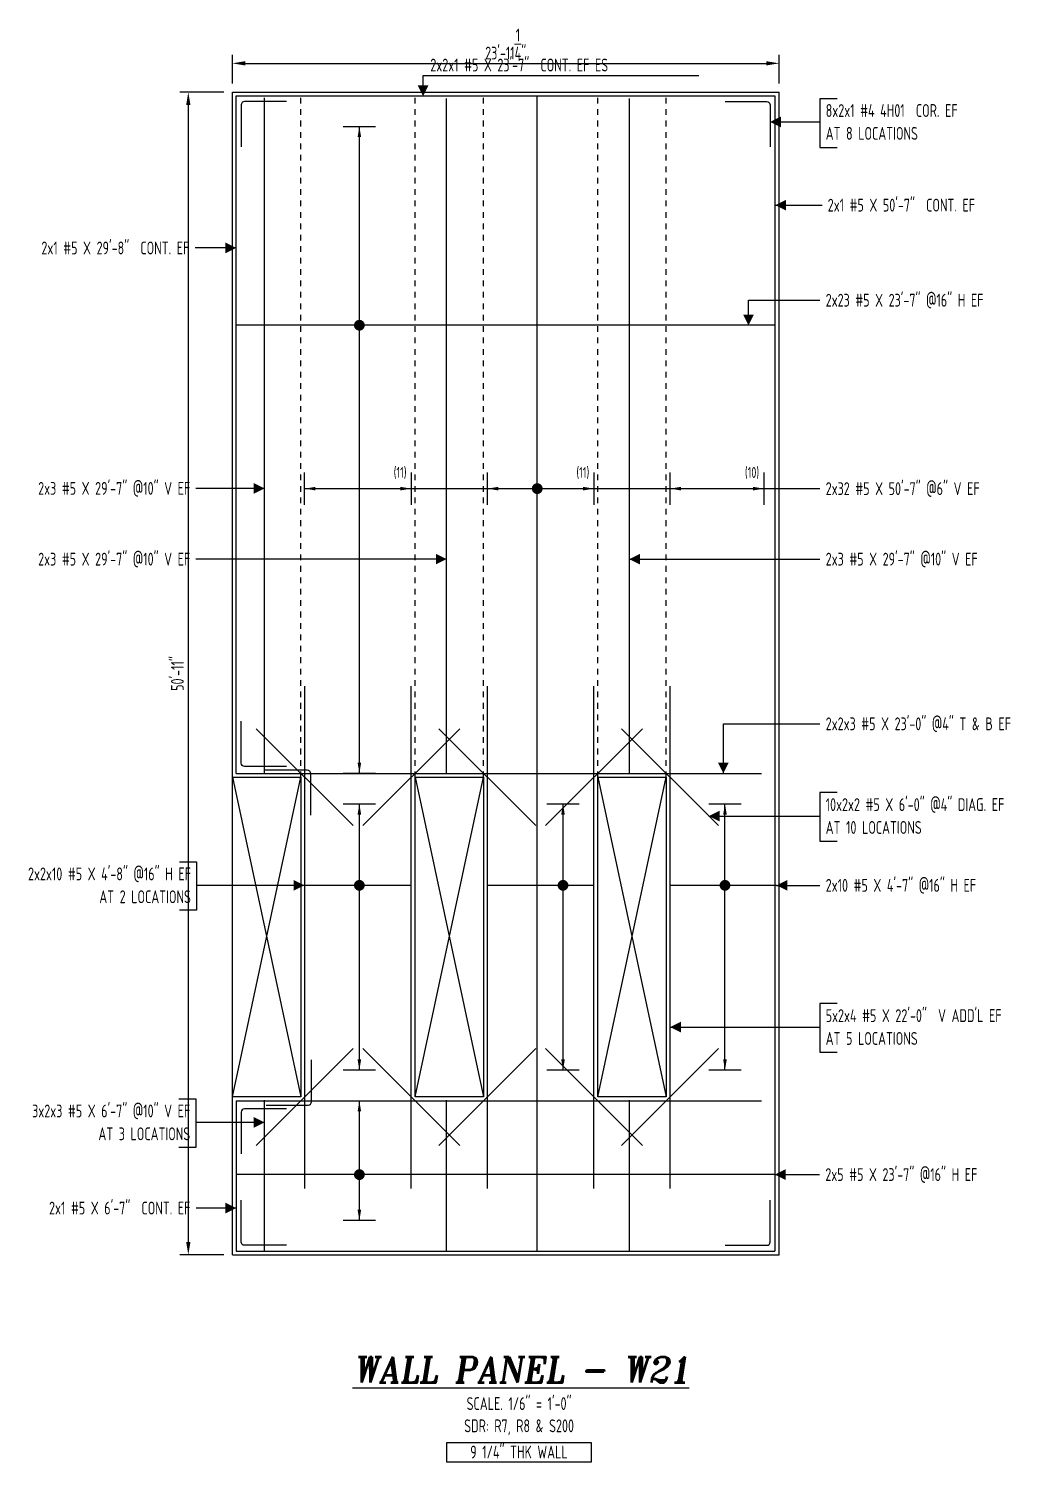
# Model space of a CAD drawing. Header units: inches. Extents: x -3675 to 26577, y -2273 to 5046.
# Drawn here: x 22140 to 22656, y -238 to 515 of the extents above; entities that cross this region are included whole.
import ezdxf
from ezdxf.enums import TextEntityAlignment as Align

# ---------------------------------------------------------------- set-up
doc = ezdxf.new("R2010")
doc.units = ezdxf.units.IN
doc.header["$MEASUREMENT"] = 0
doc.linetypes.add('HIDDEN', pattern=[6, 3, -3])
doc.layers.get('0').update_dxf_attribs({"linetype": 'CONTINUOUS'})
doc.layers.get('Defpoints').update_dxf_attribs({"linetype": 'CONTINUOUS'})
for name, color, linetype in [('0-25TEXT', 7, 'CONTINUOUS'), ('0-35', 3, 'CONTINUOUS'), ('0-35TEXT', 3, 'CONTINUOUS'), ('0-50', 10, 'CONTINUOUS'), ('BAR-LBL', 2, 'CONTINUOUS'), ('hidden', 7, 'HIDDEN'), ('INTERMEDIATERANGELAY', 7, 'CONTINUOUS'), ('RANGELAY', 7, 'CONTINUOUS'), ('REBARS', 4, 'CONTINUOUS')]:
    doc.layers.add(name, color=color, linetype=linetype)
doc.layers.add('COVER', color=6, linetype='CONTINUOUS', lineweight=0, plot=False)
doc.styles.add('AR', font='ARCHQUIK.shx', dxfattribs={"width": 0.8})
doc.styles.add('ROMANT', font='romant')
doc.dimstyles.new('CADS_DIM_48', dxfattribs={"dimscale": 48, "dimtxt": 0.09375, "dimasz": 0.09375, "dimexe": 0.0625, "dimexo": 0.0625, "dimgap": 0.09375, "dimtad": 0, "dimtih": 1, "dimtoh": 1, "dimzin": 1, "dimdsep": 46, "dimlunit": 4, "dimtxsty": 'AR', "dimblk": 'CLOSED', "dimcen": 0.1875, "dimadec": 0, "dimazin": 0, "dimtfac": 1, "dimtofl": 0, "dimtmove": 0, "dimatfit": 1, "dimldrblk": 'DOTBLANK', "dimfxl": 1, "dimtzin": 0, "dimarcsym": 0})

# ---------------------------------------------------------------- blocks, each defined once
blk = doc.blocks.new('*D113')
at = {"layer": 'COVER', "color": 0, "lineweight": -2, "transparency": 16777216}
for p, q in [((22247.2, 486.6), (22247.2, 501.71)), ((22534.45, 486.6), (22534.45, 501.71)), ((22253.95, 497.21), (22527.7, 497.21))]:
    blk.add_line(p, q, dxfattribs=at)
at = {"layer": 'COVER', "color": 0, "transparency": 16777216}
for points in [[(22253.95, 498.34), (22253.95, 496.09), (22247.2, 497.21)], [(22527.7, 498.34), (22527.7, 496.09), (22534.45, 497.21)]]:
    blk.add_solid(points, dxfattribs=at)
at = {"layer": 'Defpoints', "color": 0, "transparency": 16777216}
for p in [(22534.45, 497.21), (22247.2, 482.1), (22534.45, 482.1)]:
    blk.add_point(p, dxfattribs=at)
at = {"layer": 'COVER', "color": 0, "transparency": 16777216, "insert": (22390.83, 507.34), "char_height": 6.75, "attachment_point": 5, "style": 'AR'}
blk.add_mtext('23\'-11{\\H1.000000x;\\S1/4;}"', dxfattribs=at)
blk = doc.blocks.new('_DotBlank')
at = {"layer": '0-35', "color": 0, "lineweight": -2}
blk.add_line((-0.5, 0), (-1, 0), dxfattribs=at)
blk.add_circle((0, 0), 0.5, dxfattribs=at)
blk = doc.blocks.new('*D114')
at = {"layer": 'COVER', "color": 0, "lineweight": -2, "transparency": 16777216}
for p, q in [((22242.7, 482.1), (22219.57, 482.1)), ((22224.07, 475.35), (22224.07, -122.15)), ((22242.7, -128.9), (22219.57, -128.9))]:
    blk.add_line(p, q, dxfattribs=at)
at = {"layer": 'COVER', "color": 0, "transparency": 16777216}
for points in [[(22222.94, 475.35), (22225.19, 475.35), (22224.07, 482.1)], [(22222.94, -122.15), (22225.19, -122.15), (22224.07, -128.9)]]:
    blk.add_solid(points, dxfattribs=at)
at = {"layer": 'Defpoints', "color": 0, "transparency": 16777216}
for p in [(22247.2, 482.1), (22224.07, -128.9), (22247.2, -128.9)]:
    blk.add_point(p, dxfattribs=at)
at = {"layer": 'COVER', "color": 0, "transparency": 16777216, "insert": (22218.33, 176.6), "char_height": 6.75, "attachment_point": 5, "rotation": 90, "style": 'AR'}
blk.add_mtext('50\'-11"', dxfattribs=at)
blk = doc.blocks.new('leadrblk')
blk.add_lwpolyline([(0, 0, 0, 1, 0), (1, 0, 1, 1, 0)], format="xyseb")
blk = doc.blocks.new('*U135', base_point=(17958.6, -51.6))
at = {"layer": 'REBARS', "color": 0}
blk.add_lwpolyline([(17958.91, -51.6), (17958.91, 212.4)], dxfattribs=at)
blk = doc.blocks.new('rendmark')
at = {"color": 4}
blk.add_line((0, -3), (0, 3), dxfattribs=at)
blk = doc.blocks.new('rarrow')
at = {"color": 7}
blk.add_solid([(2, -0.33), (2, 0.33), (0, 0)], dxfattribs=at)
blk = doc.blocks.new('*U1119', base_point=(22285.2, 273.73))
at = {"layer": 'INTERMEDIATERANGELAY'}
for p, q in [((22341.2, 273.73), (22381.21, 273.73)), ((22437.2, 273.73), (22477.2, 273.73))]:
    blk.add_line(p, q, dxfattribs=at)
at = {"layer": 'RANGELAY'}
for p, q in [((22285.2, 273.73), (22341.2, 273.73)), ((22381.21, 273.73), (22437.2, 273.73)), ((22477.2, 273.73), (22526.45, 273.73))]:
    blk.add_line(p, q, dxfattribs=at)
at = {"layer": 'RANGELAY', "xscale": 2.834645669291339, "yscale": 2.834645669291339}
for name, p in [('rendmark', (22285.2, 273.73)), ('rendmark', (22381.21, 273.73)), ('rendmark', (22477.2, 273.73)), ('rarrow', (22285.2, 273.73)), ('rarrow', (22381.21, 273.73)), ('rarrow', (22477.2, 273.73))]:
    blk.add_blockref(name, p, dxfattribs=at)
at = {"layer": 'RANGELAY', "xscale": 2.834645669291339, "yscale": 2.834645669291339, "rotation": 179.999996929531}
for name, p in [('rendmark', (22341.2, 273.73)), ('rendmark', (22437.2, 273.73)), ('rendmark', (22526.45, 273.73)), ('rarrow', (22341.2, 273.73)), ('rarrow', (22437.2, 273.73)), ('rarrow', (22526.45, 273.73))]:
    blk.add_blockref(name, p, dxfattribs=at)
blk = doc.blocks.new('VPM814180')
at = {"const_width": 1}
blk.add_lwpolyline([(-0.5, 0, 1), (0.5, 0, 1)], format="xyb", close=True, dxfattribs=at)
blk = doc.blocks.new('*U252', base_point=(22407.72, -126.9))
at = {"layer": 'REBARS', "color": 0}
blk.add_lwpolyline([(22407.4, -126.9), (22407.4, 480.1)], dxfattribs=at)
blk = doc.blocks.new('*U656', base_point=(22360.06, 123.77))
at = {"layer": 'REBARS', "color": 0}
blk.add_lwpolyline([(22359.75, 123.77), (22359.75, 478.77)], dxfattribs=at)
blk = doc.blocks.new('*U638', base_point=(22456.12, 123.77))
at = {"layer": 'REBARS', "color": 0}
blk.add_lwpolyline([(22455.8, 123.77), (22455.8, 478.77)], dxfattribs=at)
blk = doc.blocks.new('*U655', base_point=(22264.37, 124.1))
at = {"layer": 'REBARS', "color": 0}
blk.add_lwpolyline([(22264.06, 124.1), (22264.06, 479.1)], dxfattribs=at)
blk = doc.blocks.new('*U800', base_point=(22251.58, 477.35))
at = {"layer": 'REBARS', "color": 0}
blk.add_lwpolyline([(22275.58, 477.1), (22253.58, 477.1, 0.414214), (22251.83, 475.35), (22251.83, 453.35)], format="xyb", dxfattribs=at)
blk = doc.blocks.new('*U136', base_point=(18150.6, -51.6))
at = {"layer": 'REBARS', "color": 0}
blk.add_lwpolyline([(18150.91, -51.6), (18150.91, 212.4)], dxfattribs=at)
blk = doc.blocks.new('*U137', base_point=(18111.17, -51.6))
at = {"layer": 'REBARS', "color": 0}
blk.add_lwpolyline([(18110.85, -51.6), (18110.85, 212.4)], dxfattribs=at)
blk = doc.blocks.new('*U138', base_point=(18054.6, -51.6))
at = {"layer": 'REBARS', "color": 0}
blk.add_lwpolyline([(18054.91, -51.6), (18054.91, 212.4)], dxfattribs=at)
blk = doc.blocks.new('*U139', base_point=(18015.17, -51.6))
at = {"layer": 'REBARS', "color": 0}
blk.add_lwpolyline([(18014.85, -51.6), (18014.85, 212.4)], dxfattribs=at)
blk = doc.blocks.new('*U636', base_point=(22532.14, -126.9))
at = {"layer": 'REBARS', "color": 0}
blk.add_lwpolyline([(22532.45, -126.9), (22532.45, 480.1)], dxfattribs=at)
blk = doc.blocks.new('*U801', base_point=(22530.08, 477.35))
at = {"layer": 'REBARS', "color": 0}
blk.add_lwpolyline([(22506.08, 477.1), (22528.08, 477.1, -0.414213), (22529.83, 475.35), (22529.83, 453.35)], format="xyb", dxfattribs=at)
blk = doc.blocks.new('*U297', base_point=(22249.2, 479.78))
at = {"layer": 'REBARS', "color": 0}
blk.add_lwpolyline([(22249.2, 480.1), (22532.2, 480.1)], dxfattribs=at)
blk = doc.blocks.new('*U802', base_point=(22251.58, -124.15))
at = {"layer": 'REBARS', "color": 0}
blk.add_lwpolyline([(22275.58, -123.9), (22253.58, -123.9, -0.414214), (22251.83, -122.15), (22251.83, -100.15)], format="xyb", dxfattribs=at)
blk = doc.blocks.new('*U803', base_point=(22530.08, -124.15))
at = {"layer": 'REBARS', "color": 0}
blk.add_lwpolyline([(22506.08, -123.9), (22528.08, -123.9, 0.414214), (22529.83, -122.15), (22529.83, -100.15)], format="xyb", dxfattribs=at)
blk = doc.blocks.new('*U298', base_point=(22249.2, -126.59))
at = {"layer": 'REBARS', "color": 0}
blk.add_lwpolyline([(22249.2, -126.91), (22532.2, -126.91)], dxfattribs=at)
blk = doc.blocks.new('*U181', base_point=(17922.88, -5.15))
at = {"layer": 'REBARS', "color": 0}
blk.add_lwpolyline([(17922.88, -5.46), (18198.88, -5.46)], dxfattribs=at)
blk = doc.blocks.new('*U639', base_point=(22310.39, 96.42))
at = {"layer": 'REBARS', "color": 0}
blk.add_lwpolyline([(22310.61, 96.64), (22259.7, 147.55)], dxfattribs=at)
blk = doc.blocks.new('*U640', base_point=(22316.01, 96.42))
at = {"layer": 'REBARS', "color": 0}
blk.add_lwpolyline([(22315.79, 96.64), (22366.7, 147.55)], dxfattribs=at)
blk = doc.blocks.new('*U641', base_point=(22406.39, 96.42))
at = {"layer": 'REBARS', "color": 0}
blk.add_lwpolyline([(22406.61, 96.64), (22355.7, 147.55)], dxfattribs=at)
blk = doc.blocks.new('*U642', base_point=(22412.01, 96.42))
at = {"layer": 'REBARS', "color": 0}
blk.add_lwpolyline([(22411.79, 96.64), (22462.7, 147.55)], dxfattribs=at)
blk = doc.blocks.new('*U643', base_point=(22502.39, 96.42))
at = {"layer": 'REBARS', "color": 0}
blk.add_lwpolyline([(22502.61, 96.64), (22451.7, 147.55)], dxfattribs=at)
blk = doc.blocks.new('*U667', base_point=(22313.94, 124.1))
at = {"layer": 'RANGELAY'}
blk.add_line((22313.94, 124.1), (22313.94, 464.1), dxfattribs=at)
at = {"layer": 'RANGELAY', "xscale": 2.834645669291339, "yscale": 2.834645669291339}
for name, p, rotation in [('rendmark', (22313.94, 464.1), 269.9999968959739), ('rarrow', (22313.94, 464.1), 269.9999968959739), ('rarrow', (22313.94, 124.1), 89.99999996644286), ('rendmark', (22313.94, 124.1), 89.99999996644286)]:
    blk.add_blockref(name, p, dxfattribs=dict(at, rotation=rotation))
blk = doc.blocks.new('VPM814391')
at = {"const_width": 1}
blk.add_lwpolyline([(-0.5, 0, 1), (0.5, 0, 1)], format="xyb", close=True, dxfattribs=at)
blk = doc.blocks.new('*U668', base_point=(22532.35, 359.28))
at = {"layer": 'REBARS', "color": 0}
blk.add_lwpolyline([(22532.35, 359.59), (22249.35, 359.59)], dxfattribs=at)
blk = doc.blocks.new('*U644', base_point=(22310.39, -20.23))
at = {"layer": 'REBARS', "color": 0}
blk.add_lwpolyline([(22310.61, -20.45), (22259.7, -71.36)], dxfattribs=at)
blk = doc.blocks.new('*U645', base_point=(22316.01, -20.23))
at = {"layer": 'REBARS', "color": 0}
blk.add_lwpolyline([(22315.79, -20.45), (22366.7, -71.36)], dxfattribs=at)
blk = doc.blocks.new('*U646', base_point=(22406.39, -20.23))
at = {"layer": 'REBARS', "color": 0}
blk.add_lwpolyline([(22406.61, -20.45), (22355.7, -71.36)], dxfattribs=at)
blk = doc.blocks.new('*U647', base_point=(22412.01, -20.23))
at = {"layer": 'REBARS', "color": 0}
blk.add_lwpolyline([(22411.79, -20.45), (22462.7, -71.36)], dxfattribs=at)
blk = doc.blocks.new('*U648', base_point=(22502.39, -20.23))
at = {"layer": 'REBARS', "color": 0}
blk.add_lwpolyline([(22502.61, -20.45), (22451.7, -71.36)], dxfattribs=at)
blk = doc.blocks.new('*U566', base_point=(22264.37, -126.58))
at = {"layer": 'REBARS', "color": 0}
blk.add_lwpolyline([(22264.06, -126.58), (22264.06, -47.58)], dxfattribs=at)
blk = doc.blocks.new('*U669', base_point=(22313.94, -110.9))
at = {"layer": 'RANGELAY'}
blk.add_line((22313.94, -110.9), (22313.94, -47.9), dxfattribs=at)
at = {"layer": 'RANGELAY', "xscale": 2.834645669291339, "yscale": 2.834645669291339}
for name, p, rotation in [('rendmark', (22313.94, -47.9), 269.9999968959753), ('rarrow', (22313.94, -47.9), 269.9999968959753), ('rarrow', (22313.94, -110.9), 89.99999996644432), ('rendmark', (22313.94, -110.9), 89.99999996644432)]:
    blk.add_blockref(name, p, dxfattribs=dict(at, rotation=rotation))
blk = doc.blocks.new('VPM8178F2')
at = {"const_width": 1}
blk.add_lwpolyline([(-0.5, 0, 1), (0.5, 0, 1)], format="xyb", close=True, dxfattribs=at)
blk = doc.blocks.new('*U670', base_point=(22532.35, -87.05))
at = {"layer": 'REBARS', "color": 0}
blk.add_lwpolyline([(22532.35, -86.74), (22249.35, -86.74)], dxfattribs=at)
blk = doc.blocks.new('*U665', base_point=(22313.94, -31.9))
at = {"layer": 'RANGELAY'}
blk.add_line((22313.94, -31.9), (22313.94, 108.1), dxfattribs=at)
at = {"layer": 'RANGELAY', "xscale": 2.834645669291339, "yscale": 2.834645669291339}
for name, p, rotation in [('rendmark', (22313.94, 108.1), 269.9999968959736), ('rarrow', (22313.94, 108.1), 269.9999968959736), ('rarrow', (22313.94, -31.9), 89.99999996644254), ('rendmark', (22313.94, -31.9), 89.99999996644254)]:
    blk.add_blockref(name, p, dxfattribs=dict(at, rotation=rotation))
blk = doc.blocks.new('VPM8181B0')
at = {"const_width": 1}
blk.add_lwpolyline([(-0.5, 0, 1), (0.5, 0, 1)], format="xyb", close=True, dxfattribs=at)
blk = doc.blocks.new('*U789', base_point=(22341.07, 64.95))
at = {"layer": 'REBARS', "color": 0}
blk.add_lwpolyline([(22341.07, 65.26), (22285.07, 65.26)], dxfattribs=at)
blk = doc.blocks.new('*U666', base_point=(22420.95, -31.9))
at = {"layer": 'RANGELAY'}
blk.add_line((22420.95, -31.9), (22420.95, 108.1), dxfattribs=at)
at = {"layer": 'RANGELAY', "xscale": 2.834645669291339, "yscale": 2.834645669291339}
for name, p, rotation in [('rendmark', (22420.95, 108.1), 269.9999968959736), ('rarrow', (22420.95, 108.1), 269.9999968959736), ('rarrow', (22420.95, -31.9), 89.99999996644254), ('rendmark', (22420.95, -31.9), 89.99999996644254)]:
    blk.add_blockref(name, p, dxfattribs=dict(at, rotation=rotation))
blk = doc.blocks.new('VPM855EF0')
at = {"const_width": 1}
blk.add_lwpolyline([(-0.5, 0, 1), (0.5, 0, 1)], format="xyb", close=True, dxfattribs=at)
blk = doc.blocks.new('*U790', base_point=(22437.23, 64.95))
at = {"layer": 'REBARS', "color": 0}
blk.add_lwpolyline([(22437.23, 65.26), (22381.23, 65.26)], dxfattribs=at)
blk = doc.blocks.new('*U663', base_point=(22506.04, -31.9))
at = {"layer": 'RANGELAY'}
blk.add_line((22506.04, -31.9), (22506.04, 108.1), dxfattribs=at)
at = {"layer": 'RANGELAY', "xscale": 2.834645669291339, "yscale": 2.834645669291339}
for name, p, rotation in [('rendmark', (22506.04, 108.1), 269.9999968959736), ('rarrow', (22506.04, 108.1), 269.9999968959736), ('rarrow', (22506.04, -31.9), 89.99999996644254), ('rendmark', (22506.04, -31.9), 89.99999996644254)]:
    blk.add_blockref(name, p, dxfattribs=dict(at, rotation=rotation))
blk = doc.blocks.new('VPM856100')
at = {"const_width": 1}
blk.add_lwpolyline([(-0.5, 0, 1), (0.5, 0, 1)], format="xyb", close=True, dxfattribs=at)
blk = doc.blocks.new('*U791', base_point=(22533.17, 64.95))
at = {"layer": 'REBARS', "color": 0}
blk.add_lwpolyline([(22533.17, 65.26), (22477.17, 65.26)], dxfattribs=at)
blk = doc.blocks.new('*U637', base_point=(22249.51, 124.1))
at = {"layer": 'REBARS', "color": 0}
blk.add_lwpolyline([(22249.2, 124.1), (22249.2, 480.1)], dxfattribs=at)
blk = doc.blocks.new('*U652', base_point=(22248.89, -47.91))
at = {"layer": 'REBARS', "color": 0}
blk.add_lwpolyline([(22249.2, -47.91), (22249.2, -126.9)], dxfattribs=at)
blk = doc.blocks.new('*U804', base_point=(22251.58, 127.5))
at = {"layer": 'REBARS', "color": 0}
blk.add_lwpolyline([(22275.58, 127.75), (22253.58, 127.75, -0.414214), (22251.83, 129.5), (22251.83, 151.5)], format="xyb", dxfattribs=at)
blk = doc.blocks.new('*U805', base_point=(22288.45, 126.13))
at = {"layer": 'REBARS', "color": 0}
blk.add_lwpolyline([(22264.45, 125.88), (22286.45, 125.88, -0.414213), (22288.2, 124.13), (22288.2, 102.13)], format="xyb", dxfattribs=at)
blk = doc.blocks.new('*U806', base_point=(22251.58, -51.88))
at = {"layer": 'REBARS', "color": 0}
blk.add_lwpolyline([(22275.58, -52.13), (22253.58, -52.13, 0.414214), (22251.83, -53.88), (22251.83, -75.88)], format="xyb", dxfattribs=at)
blk = doc.blocks.new('*U807', base_point=(22289.03, -50.44))
at = {"layer": 'REBARS', "color": 0}
blk.add_lwpolyline([(22265.03, -50.19), (22287.03, -50.19, 0.414214), (22288.78, -48.44), (22288.78, -26.44)], format="xyb", dxfattribs=at)

msp = doc.modelspace()

# ---------------------------------------------------------------- linework, layer by layer
at = {"layer": '0-25TEXT'}
for points in [[(22347.38799, 482.09507), (22347.38799, 490.7725), (22492.24686, 490.7725)], [(22564.96822, 478.53), (22555.96916, 478.53), (22555.96916, 453.03268), (22564.96822, 453.03268)], [(22564.96822, 478.53), (22555.96916, 478.53), (22555.96916, 453.03268), (22564.96822, 453.03268)], [(22529.82635, 466.42059), (22555.96916, 466.42059)], [(22532.45175, 422.70259), (22557.03511, 422.70259)], [(22249.20156, 400.19638), (22227.58124, 400.19638)], [(22518.40189, 359.5925), (22518.40189, 372.74362), (22555.96916, 372.74362)], [(22264.05629, 273.8686), (22228.06448, 273.8686)], [(22526.4517, 273.73075), (22555.96916, 273.73075)], [(22359.75104, 236.68445), (22228.06448, 236.68445)], [(22455.80373, 236.68445), (22555.96916, 236.68445)], [(22505.18857, 124.09507), (22505.18857, 150.14495), (22555.96916, 150.14495)], [(22564.96822, 114.06346), (22555.96916, 114.06346), (22555.96916, 88.56613), (22564.96822, 88.56613)], [(22497.56255, 101.68976), (22555.96916, 101.68976)], [(22219.43619, 77.63797), (22228.43524, 77.63797), (22228.43524, 52.14065), (22219.43619, 52.14065)], [(22285.07261, 65.26427), (22228.43524, 65.26427)], [(22533.16635, 65.26429), (22555.96916, 65.26429)], [(22564.96822, 3.18227), (22555.96916, 3.18227), (22555.96916, -22.31506), (22564.96822, -22.31506)], [(22477.22977, -9.19143), (22555.96916, -9.19143)], [(22219.06542, -46.93091), (22228.06448, -46.93091), (22228.06448, -72.42823), (22219.06542, -72.42823)], [(22264.05653, -59.30461), (22228.06448, -59.30461)], [(22532.24583, -86.73577), (22555.75975, -86.73577)], [(22249.20176, -104.31786), (22228.16167, -104.31786)]]:
    msp.add_lwpolyline(points, dxfattribs=at)
at = {"layer": '0-35'}
for p, q in [((22247.2017, -128.90493), (22247.2017, 482.09507)), ((22247.2017, 482.09507), (22534.4517, 482.09507)), ((22534.4517, -128.90493), (22534.4517, 482.09507)), ((22247.2017, -128.90493), (22534.4517, -128.90493))]:
    msp.add_line(p, q, dxfattribs=at)
for points in [[(22247.2017, 122.09507), (22283.2017, 122.09507), (22283.2017, -45.90493), (22247.2017, -45.90493)], [(22343.2017, 122.09507), (22379.2017, 122.09507), (22379.2017, -45.90493), (22343.2017, -45.90493)], [(22439.2017, 122.09507), (22475.2017, 122.09507), (22475.2017, -45.90493), (22439.2017, -45.90493)]]:
    msp.add_lwpolyline(points, close=True, dxfattribs=at)
at = {"layer": '0-50'}
for p, q in [((22247.2017, -45.90493), (22283.2017, 122.09507)), ((22247.2017, 122.09507), (22283.2017, -45.90493)), ((22343.2017, 122.09507), (22379.2017, -45.90493)), ((22343.2017, -45.90493), (22379.2017, 122.09507)), ((22439.2017, 122.09507), (22475.2017, -45.90493)), ((22439.2017, -45.90493), (22475.2017, 122.09507))]:
    msp.add_line(p, q, dxfattribs=at)
msp.add_lwpolyline([(22359.91898, -227.57679), (22435.80583, -227.57679), (22435.80583, -237.93316), (22359.91898, -237.93316)], close=True, dxfattribs=at)
at = {"layer": 'hidden'}
for p, q in [((22283.2017, 122.09507), (22283.2017, 482.09507)), ((22283.2017, 122.09507), (22283.2017, 482.09507)), ((22343.2017, 122.09507), (22343.2017, 482.09507)), ((22343.2017, 122.09507), (22343.2017, 482.09507)), ((22379.2017, 122.09507), (22379.2017, 482.09507)), ((22379.2017, 122.09507), (22379.2017, 482.09507)), ((22439.2017, 122.09507), (22439.2017, 482.09507)), ((22439.2017, 122.09507), (22439.2017, 482.09507)), ((22475.2017, 122.09507), (22475.2017, 482.09507)), ((22475.2017, 122.09507), (22475.2017, 482.09507))]:
    msp.add_line(p, q, dxfattribs=at)

# ---------------------------------------------------------------- block references
at = {"layer": '0-25TEXT'}
for name, p, xscale, yscale, rotation in [('leadrblk', (22347.41385, 480.01231), 5.623937007874017, 2.250708661417324, 90.00000153523449), ('leadrblk', (22249.20156, 400.19638), 5.623937007874017, 2.250708661417324, 180.000003070469), ('VPM814391', (22313.94495, 359.59251), 2.834645669291338, 2.834645669291338, 269.9999999664429), ('leadrblk', (22518.40189, 359.5925), -5.623937007874017, 2.250708661417324, 269.9999953942965), ('leadrblk', (22505.18857, 124.09507), 5.623937007874017, 2.250708661417324, 90.00000153523449), ('leadrblk', (22285.07261, 65.26427), 5.623937007874017, 2.250708661417324, 180.000003070469), ('VPM8181B0', (22313.94495, 65.26423), 2.834645669291338, 2.834645669291338, 269.9999999664429), ('VPM855EF0', (22420.94566, 65.26423), 2.834645669291338, 2.834645669291338, 269.9999999664429), ('VPM856100', (22506.03868, 65.26423), 2.834645669291338, 2.834645669291338, 269.9999999664429), ('leadrblk', (22264.05653, -59.30461), 5.623937007874017, 2.250708661417324, 180.000003070469), ('VPM8178F2', (22313.94495, -86.73577), 2.834645669291338, 2.834645669291338, 269.9999999664429), ('leadrblk', (22249.20176, -104.31786), 5.623937007874017, 2.250708661417324, 180.000003070469)]:
    msp.add_blockref(name, p, dxfattribs=dict(at, xscale=xscale, yscale=yscale, rotation=rotation))
for name, p, xscale, yscale in [('leadrblk', (22529.82635, 466.42059), 5.623937007874017, 2.250708661417324), ('leadrblk', (22532.45175, 422.70259), 5.623937007874017, 2.250708661417324), ('leadrblk', (22264.05629, 273.8686), -5.623937007874017, 2.250708661417324), ('VPM814180', (22407.40437, 273.73075), 2.834645669291338, 2.834645669291338), ('leadrblk', (22359.75104, 236.68445), -5.623937007874017, 2.250708661417324), ('leadrblk', (22455.80373, 236.68445), 5.623937007874017, 2.250708661417324), ('leadrblk', (22497.56255, 101.68976), 5.623937007874017, 2.250708661417324), ('leadrblk', (22533.16635, 65.26429), 5.623937007874017, 2.250708661417324), ('leadrblk', (22477.22977, -9.19143), 5.623937007874017, 2.250708661417324), ('leadrblk', (22532.24583, -86.73577), 5.623937007874017, 2.250708661417324)]:
    msp.add_blockref(name, p, dxfattribs=dict(at, xscale=xscale, yscale=yscale))
at = {"layer": 'RANGELAY'}
for name, p in [('*U667', (22313.94495, 124.09519)), ('*U1119', (22285.2017, 273.73075)), ('*U665', (22313.94495, -31.90493)), ('*U666', (22420.94566, -31.90493)), ('*U663', (22506.03868, -31.90499)), ('*U669', (22313.94495, -110.90493))]:
    msp.add_blockref(name, p, dxfattribs=at)
at = {"layer": 'REBARS', "color": 4}
for name, p in [('*U637', (22249.51397, 124.09507)), ('*U297', (22249.2017, 479.78257)), ('*U800', (22251.57707, 477.34515)), ('*U655', (22264.36875, 124.0952)), ('*U656', (22360.06342, 123.76997)), ('*U252', (22407.71676, -126.90493)), ('*U638', (22456.11611, 123.76997)), ('*U801', (22530.07634, 477.34515)), ('*U636', (22532.13944, -126.90493)), ('*U668', (22532.35085, 359.28001)), ('*U135', (22284.91733, -94.03609)), ('*U139', (22341.48608, -94.03609)), ('*U138', (22380.91733, -94.03609)), ('*U137', (22437.48608, -94.03609)), ('*U136', (22476.91733, -94.03609)), ('*U804', (22251.57707, 127.49799)), ('*U639', (22310.39211, 96.41826)), ('*U640', (22316.0113, 96.41826)), ('*U641', (22406.39211, 96.41826)), ('*U642', (22412.0113, 96.41826)), ('*U643', (22502.39211, 96.41826)), ('*U805', (22288.4517, 126.12988)), ('*U789', (22341.07261, 64.95179)), ('*U790', (22437.22977, 64.95179)), ('*U791', (22533.16635, 64.95179)), ('*U644', (22310.39211, -20.22812)), ('*U645', (22316.0113, -20.22812)), ('*U646', (22406.39211, -20.22812)), ('*U647', (22412.0113, -20.22812)), ('*U648', (22502.39211, -20.22812)), ('*U807', (22289.02592, -50.4387)), ('*U652', (22248.88926, -47.90506)), ('*U806', (22251.57707, -51.88144)), ('*U566', (22264.36901, -126.57977)), ('*U566', (22360.06369, -126.5798)), ('*U566', (22456.11638, -126.57983)), ('*U670', (22532.35085, -87.04827)), ('*U802', (22251.57707, -124.15493)), ('*U803', (22530.07634, -124.15493)), ('*U298', (22249.2017, -126.59243))]:
    msp.add_blockref(name, p, dxfattribs=at)
at = {"layer": 'REBARS', "color": 4, "xscale": -1, "rotation": 179.9999625520635}
msp.add_blockref('*U181', (22249.20176, 123.78271), dxfattribs=at)
at = {"layer": 'REBARS', "color": 4, "rotation": 3.74479365234335e-05}
msp.add_blockref('*U181', (22249.20176, -47.59256), dxfattribs=at)

# ---------------------------------------------------------------- texts
at = {"color": 7, "linetype": 'Continuous', "style": 'ROMANT', "oblique": 9, "width": 0.95}
msp.add_text('%%UWALL PANEL - W21', height=13.5, dxfattribs=at).set_placement((22399.23428, -196.00489), align=Align.CENTER)
at = {"layer": '0-25TEXT', "style": 'AR', "width": 0.8}
for s, p in [(' (11) ', (22341.2017, 279.40004)), (' (11) ', (22437.2017, 279.40004)), (' (10) ', (22526.4517, 279.40004))]:
    msp.add_text(s, height=5.669291, dxfattribs=at).set_placement(p, align=Align.RIGHT)
at = {"layer": '0-35TEXT', "style": 'AR', "width": 0.8}
for s, p in [('AT 8 LOCATIONS', (22558.96885, 457.04658)), ('AT 10 LOCATIONS', (22558.96885, 92.31574)), ('AT 5 LOCATIONS', (22558.96885, -18.56545))]:
    msp.add_text(s, height=6.7498312, dxfattribs=at).set_placement(p)
for s, p in [('AT 2 LOCATIONS', (22225.43556, 55.89026)), ('AT 3 LOCATIONS', (22225.06479, -68.67863))]:
    msp.add_text(s, height=6.7498312, dxfattribs=at).set_placement(p, align=Align.RIGHT)
for s, p in [('SCALE. 1/6" = 1\'-0"', (22397.86241, -210.45178)), ('SDR: R7, R8 & S200', (22397.86241, -222.11998)), ('9 1/4" THK WALL', (22397.78549, -235.908))]:
    msp.add_text(s, height=6.7498312, dxfattribs=at).set_placement(p, align=Align.CENTER)
at = {"layer": 'BAR-LBL', "style": 'AR', "width": 0.8}
for s, p in [('2x2x1 #5 X 23\'-7"  CONT. EF ES', (22351.21547, 492.96185)), ('8x2x1 #4 4H01  COR. EF', (22558.96885, 469.04532)), ('2x1 #5 X 50\'-7"  CONT. EF', (22560.0348, 419.32795)), ('2x23 #5 X 23\'-7" @16" H EF', (22558.96885, 369.36897)), ('2x32 #5 X 50\'-7" @6" V EF', (22558.96885, 270.35611)), ('2x3 #5 X 29\'-7" @10" V EF', (22558.96885, 233.3098)), ('2x2x3 #5 X 23\'-0" @4" T & B EF', (22558.96885, 146.7703)), ('10x2x2 #5 X 6\'-0" @4" DIAG. EF', (22558.96885, 104.31448)), ('2x10 #5 X 4\'-7" @16" H EF', (22558.96885, 61.88965)), ('5x2x4 #5 X 22\'-0"  V ADD\'L EF', (22558.96885, -6.56671)), ('2x5 #5 X 23\'-7" @16" H EF', (22558.75943, -90.11042))]:
    msp.add_text(s, height=6.7492913, dxfattribs=at).set_placement(p)
for s, p in [('2x1 #5 X 29\'-8"  CONT. EF', (22224.58155, 396.82174)), ('2x3 #5 X 29\'-7" @10" V EF', (22225.0648, 270.49395)), ('2x3 #5 X 29\'-7" @10" V EF', (22225.06479, 233.30981)), ('2x2x10 #5 X 4\'-8" @16" H EF', (22225.43556, 67.889)), ('3x2x3 #5 X 6\'-7" @10" V EF', (22225.06479, -56.67989)), ('2x1 #5 X 6\'-7"  CONT. EF', (22225.16198, -107.69251))]:
    msp.add_text(s, height=6.7492913, dxfattribs=at).set_placement(p, align=Align.RIGHT)

# ---------------------------------------------------------------- dimensions: what is measured, and where the dimension line sits
at = {"layer": 'COVER'}
dim = msp.add_linear_dim(base=(22534.4517, 497.21155), p1=(22247.2017, 482.09507), p2=(22534.4517, 482.09507), dimstyle='CADS_DIM_48', override={"dimscale": 72, "dimgap": 0.03125, "dimtad": 1, "dimtih": 0, "dimtoh": 0, "dimdec": 4, "dimtdec": 4}, dxfattribs=at)
dim.commit()
dim.dimension.update_dxf_attribs({"geometry": '*D113', "text_midpoint": (22390.8267, 507.33655)})
dim = msp.add_linear_dim(base=(22224.06711, -128.90493), p1=(22247.2017, 482.09507), p2=(22247.2017, -128.90493), angle=90, dimstyle='CADS_DIM_48', override={"dimscale": 72, "dimgap": 0.03125, "dimtad": 1, "dimtih": 0, "dimtoh": 0, "dimdec": 4, "dimtdec": 4}, dxfattribs=at)
dim.commit()
dim.dimension.update_dxf_attribs({"geometry": '*D114', "text_midpoint": (22218.32573, 176.59507)})

doc.saveas('drawing.dxf')
